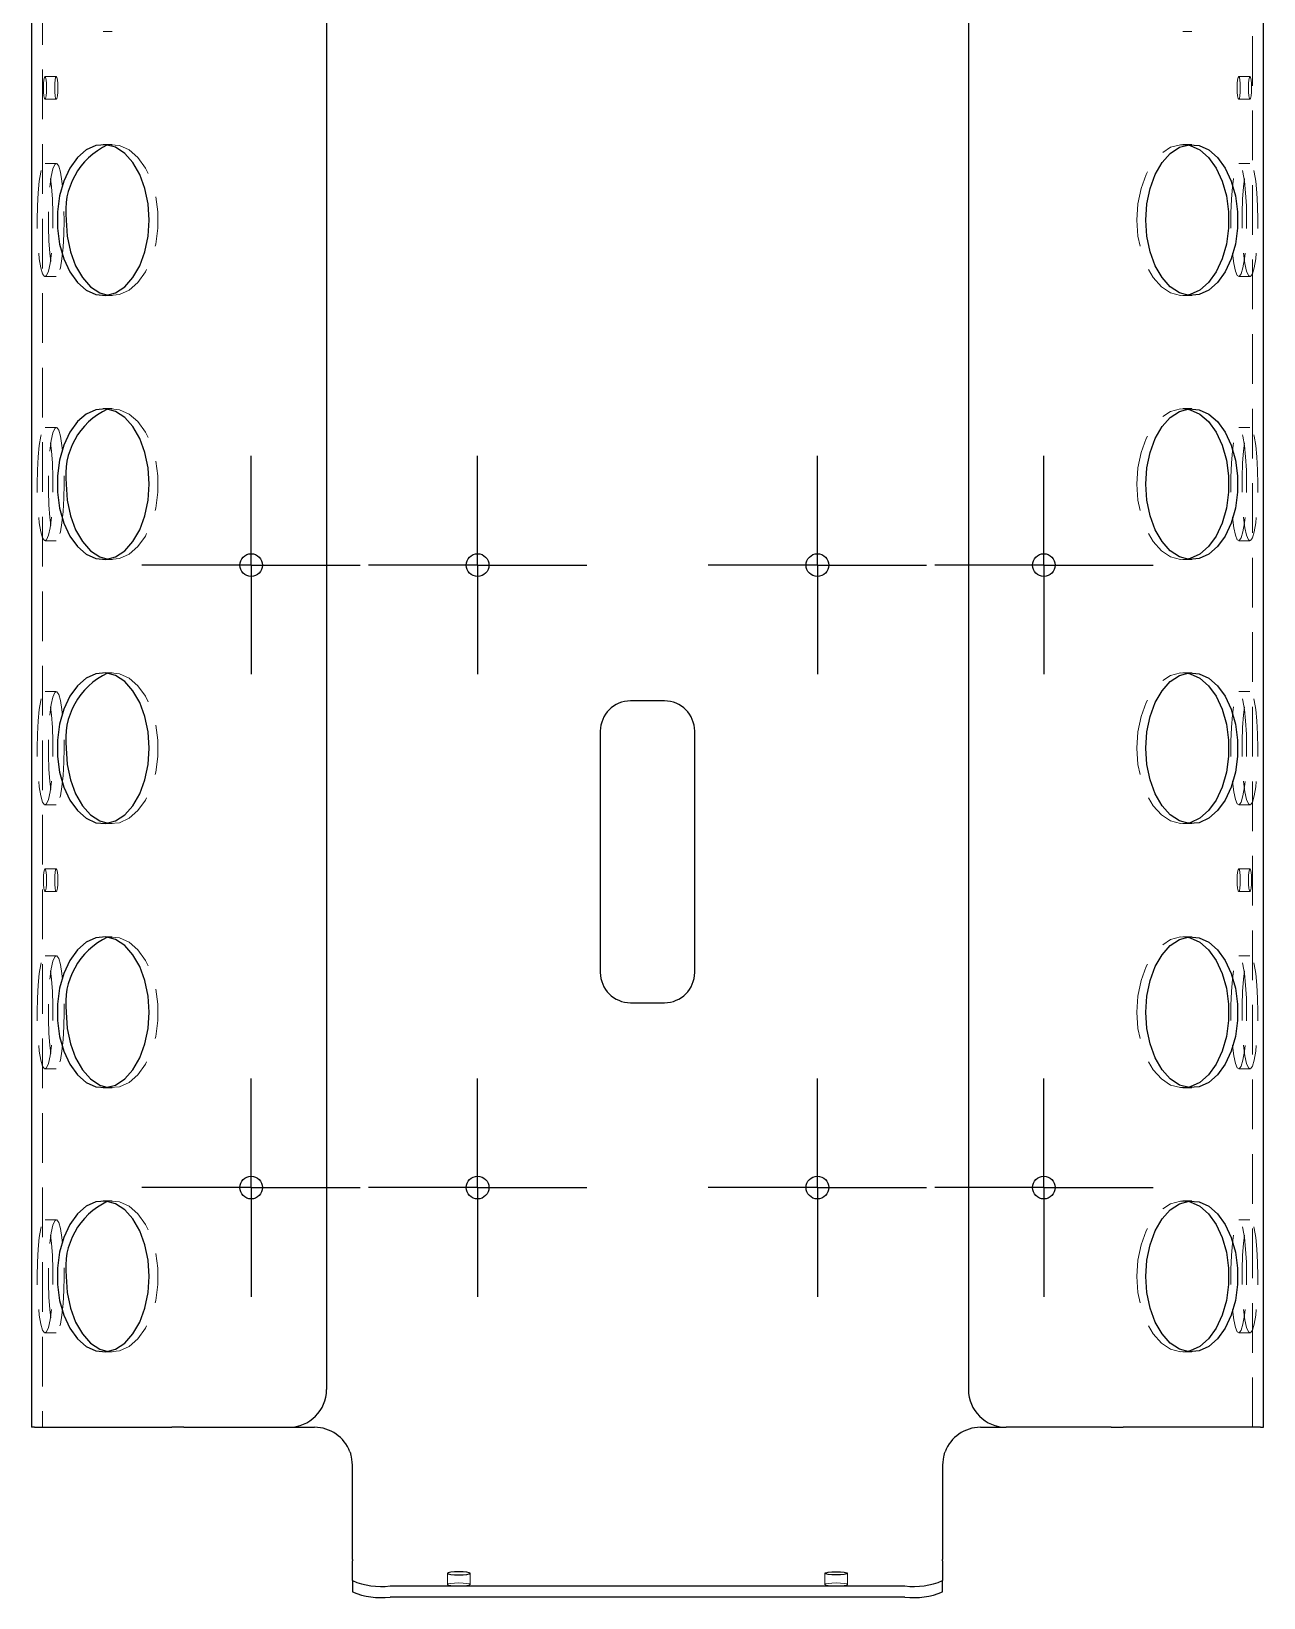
# Model space of a CAD drawing. Header units: millimetres. Extents: x 67 to 229, y 7 to 164.
# Drawn here: x 67.26 to 98.74, y 6.98 to 47.02 of the extents above; entities that cross this region are included whole.
import ezdxf

# ---------------------------------------------------------------- set-up
doc = ezdxf.new("R2010")
doc.units = ezdxf.units.MM
doc.linetypes.add('HIDDEN', pattern=[1.905, 1.27, -0.635])
doc.layers.add('10', color=7, linetype='Continuous')

# ---------------------------------------------------------------- blocks, each defined once
blk = doc.blocks.new('SW_CENTERMARKSYMBOL_1')
at = {"layer": '10', "color": 0}
for p, q in [((0, 2.5), (0, 2.789)), ((0, 0), (0, 2.5)), ((-2.5, 0), (-2.789, 0)), ((0, 0), (-2.5, 0)), ((0, 0), (0, -2.5)), ((0, 0), (2.5, 0)), ((2.5, 0), (2.789, 0)), ((0, -2.5), (0, -2.789))]:
    blk.add_line(p, q, dxfattribs=at)
blk = doc.blocks.new('SW_CENTERMARKSYMBOL_2')
at = {"layer": '10', "color": 0}
for p, q in [((0, 2.5), (0, 2.789)), ((0, 0), (0, 2.5)), ((-2.5, 0), (-2.789, 0)), ((0, 0), (-2.5, 0)), ((0, 0), (0, -2.5)), ((0, 0), (2.5, 0)), ((2.5, 0), (2.789, 0)), ((0, -2.5), (0, -2.789))]:
    blk.add_line(p, q, dxfattribs=at)
blk = doc.blocks.new('SW_CENTERMARKSYMBOL_3')
at = {"layer": '10', "color": 0}
for p, q in [((0, 2.5), (0, 2.789)), ((0, 0), (0, 2.5)), ((-2.5, 0), (-2.789, 0)), ((0, 0), (-2.5, 0)), ((0, 0), (0, -2.5)), ((0, 0), (2.5, 0)), ((2.5, 0), (2.789, 0)), ((0, -2.5), (0, -2.789))]:
    blk.add_line(p, q, dxfattribs=at)
blk = doc.blocks.new('SW_CENTERMARKSYMBOL_4')
at = {"layer": '10', "color": 0}
for p, q in [((0, 2.5), (0, 2.789)), ((0, 0), (0, 2.5)), ((-2.5, 0), (-2.789, 0)), ((0, 0), (-2.5, 0)), ((0, 0), (0, -2.5)), ((0, 0), (2.5, 0)), ((2.5, 0), (2.789, 0)), ((0, -2.5), (0, -2.789))]:
    blk.add_line(p, q, dxfattribs=at)
blk = doc.blocks.new('SW_CENTERMARKSYMBOL_5')
at = {"layer": '10', "color": 0}
for p, q in [((0, 2.5), (0, 2.789)), ((0, 0), (0, 2.5)), ((-2.5, 0), (-2.789, 0)), ((0, 0), (-2.5, 0)), ((0, 0), (0, -2.5)), ((0, 0), (2.5, 0)), ((2.5, 0), (2.789, 0)), ((0, -2.5), (0, -2.789))]:
    blk.add_line(p, q, dxfattribs=at)
blk = doc.blocks.new('SW_CENTERMARKSYMBOL_6')
at = {"layer": '10', "color": 0}
for p, q in [((0, 2.5), (0, 2.789)), ((0, 0), (0, 2.5)), ((-2.5, 0), (-2.789, 0)), ((0, 0), (-2.5, 0)), ((0, 0), (0, -2.5)), ((0, 0), (2.5, 0)), ((2.5, 0), (2.789, 0)), ((0, -2.5), (0, -2.789))]:
    blk.add_line(p, q, dxfattribs=at)
blk = doc.blocks.new('SW_CENTERMARKSYMBOL_7')
at = {"layer": '10', "color": 0}
for p, q in [((0, 2.5), (0, 2.789)), ((0, 0), (0, 2.5)), ((-2.5, 0), (-2.789, 0)), ((0, 0), (-2.5, 0)), ((0, 0), (0, -2.5)), ((0, 0), (2.5, 0)), ((2.5, 0), (2.789, 0)), ((0, -2.5), (0, -2.789))]:
    blk.add_line(p, q, dxfattribs=at)
blk = doc.blocks.new('SW_CENTERMARKSYMBOL_9')
at = {"layer": '10', "color": 0}
for p, q in [((0, 2.5), (0, 2.789)), ((0, 0), (0, 2.5)), ((-2.5, 0), (-2.789, 0)), ((0, 0), (-2.5, 0)), ((0, 0), (0, -2.5)), ((0, 0), (2.5, 0)), ((2.5, 0), (2.789, 0)), ((0, -2.5), (0, -2.789))]:
    blk.add_line(p, q, dxfattribs=at)

msp = doc.modelspace()

# ---------------------------------------------------------------- linework, layer by layer
at = {"color": 7, "linetype": 'Continuous', "lineweight": 25}
for p, q in [((67.26, 107), (67.26, 11.339)), ((98.74, 11.339), (98.74, 107)), ((74.804, 106.036), (74.804, 12.304)), ((91.196, 106.036), (91.196, 12.304)), ((83.434, 29.906), (82.566, 29.906)), ((81.795, 29.134), (81.795, 22.963)), ((84.205, 22.963), (84.205, 29.134)), ((82.566, 22.191), (83.434, 22.191)), ((67.34, 11.339), (67.26, 11.339)), ((67.34, 11.339), (70.85, 11.339)), ((71.156, 11.339), (70.85, 11.339)), ((71.156, 11.339), (73.839, 11.339)), ((73.839, 11.339), (74.496, 11.339)), ((91.504, 11.339), (92.161, 11.339)), ((94.844, 11.339), (92.161, 11.339)), ((94.844, 11.339), (95.15, 11.339)), ((98.66, 11.339), (95.15, 11.339)), ((98.66, 11.339), (98.74, 11.339)), ((75.46, 7.959), (75.46, 10.375)), ((90.54, 10.375), (90.54, 7.959)), ((75.46, 7.959), (75.46, 7.927)), ((75.46, 7.421), (75.46, 7.927)), ((90.54, 7.927), (90.54, 7.959)), ((90.54, 7.927), (90.54, 7.421)), ((75.46, 7.421), (75.46, 7.134)), ((76.425, 7.286), (89.575, 7.286)), ((90.54, 7.134), (90.54, 7.421)), ((89.575, 7), (76.425, 7))]:
    msp.add_line(p, q, dxfattribs=at)
at = {"color": 7, "linetype": 'HIDDEN', "lineweight": 18}
for p, q in [((67.549, 107), (67.549, 11.339)), ((98.451, 11.339), (98.451, 107)), ((69.095, 47.018), (69.324, 47.018)), ((96.676, 47.018), (96.905, 47.018)), ((67.897, 45.861), (67.61, 45.861)), ((98.39, 45.861), (98.103, 45.861)), ((67.61, 45.282), (67.897, 45.282)), ((98.103, 45.282), (98.39, 45.282)), ((69.324, 44.125), (69.095, 44.125)), ((96.905, 44.125), (96.676, 44.125)), ((67.897, 43.643), (67.61, 43.643)), ((98.39, 43.643), (98.103, 43.643)), ((67.61, 40.75), (67.897, 40.75)), ((98.103, 40.75), (98.39, 40.75)), ((69.095, 40.268), (69.324, 40.268)), ((96.676, 40.268), (96.905, 40.268)), ((69.324, 37.375), (69.095, 37.375)), ((96.905, 37.375), (96.676, 37.375)), ((67.897, 36.893), (67.61, 36.893)), ((98.39, 36.893), (98.103, 36.893)), ((67.61, 34), (67.897, 34)), ((98.103, 34), (98.39, 34)), ((69.095, 33.518), (69.324, 33.518)), ((96.676, 33.518), (96.905, 33.518)), ((69.324, 30.625), (69.095, 30.625)), ((96.905, 30.625), (96.676, 30.625)), ((67.897, 30.143), (67.61, 30.143)), ((98.39, 30.143), (98.103, 30.143)), ((67.61, 27.25), (67.897, 27.25)), ((98.103, 27.25), (98.39, 27.25)), ((69.095, 26.768), (69.324, 26.768)), ((96.676, 26.768), (96.905, 26.768)), ((67.897, 25.611), (67.61, 25.611)), ((98.39, 25.611), (98.103, 25.611)), ((67.61, 25.032), (67.897, 25.032)), ((98.103, 25.032), (98.39, 25.032)), ((69.324, 23.875), (69.095, 23.875)), ((96.905, 23.875), (96.676, 23.875)), ((67.897, 23.393), (67.61, 23.393)), ((98.39, 23.393), (98.103, 23.393)), ((67.61, 20.5), (67.897, 20.5)), ((98.103, 20.5), (98.39, 20.5)), ((69.095, 20.018), (69.324, 20.018)), ((96.676, 20.018), (96.905, 20.018)), ((69.324, 17.125), (69.095, 17.125)), ((96.905, 17.125), (96.676, 17.125)), ((67.897, 16.643), (67.61, 16.643)), ((98.39, 16.643), (98.103, 16.643)), ((67.61, 13.75), (67.897, 13.75)), ((98.103, 13.75), (98.39, 13.75)), ((69.095, 13.268), (69.324, 13.268)), ((96.676, 13.268), (96.905, 13.268)), ((77.889, 7.607), (77.889, 7.32)), ((78.468, 7.32), (78.468, 7.607)), ((87.532, 7.607), (87.532, 7.32)), ((88.111, 7.32), (88.111, 7.607))]:
    msp.add_line(p, q, dxfattribs=at)
at = {"color": 7, "linetype": 'HIDDEN', "lineweight": 18, "flags": 128}
for points in [[(67.57, 45.571), (67.573, 45.682), (67.582, 45.776), (67.595, 45.839), (67.61, 45.861), (67.626, 45.839), (67.639, 45.776), (67.647, 45.682), (67.65, 45.571), (67.647, 45.461), (67.639, 45.367), (67.626, 45.304), (67.61, 45.282), (67.595, 45.304), (67.582, 45.367), (67.573, 45.461), (67.57, 45.571)], [(67.937, 45.571), (67.934, 45.461), (67.925, 45.367), (67.912, 45.304), (67.897, 45.282), (67.881, 45.304), (67.868, 45.367), (67.859, 45.461), (67.856, 45.571), (67.859, 45.682), (67.868, 45.776), (67.881, 45.839), (67.897, 45.861), (67.912, 45.839), (67.925, 45.776), (67.934, 45.682), (67.937, 45.571)], [(98.144, 45.571), (98.141, 45.682), (98.132, 45.776), (98.119, 45.839), (98.103, 45.861), (98.088, 45.839), (98.075, 45.776), (98.066, 45.682), (98.063, 45.571), (98.066, 45.461), (98.075, 45.367), (98.088, 45.304), (98.103, 45.282), (98.119, 45.304), (98.132, 45.367), (98.141, 45.461), (98.144, 45.571)], [(98.43, 45.571), (98.427, 45.682), (98.418, 45.776), (98.405, 45.839), (98.39, 45.861), (98.374, 45.839), (98.361, 45.776), (98.353, 45.682), (98.35, 45.571), (98.353, 45.461), (98.361, 45.367), (98.374, 45.304), (98.39, 45.282), (98.405, 45.304), (98.418, 45.367), (98.427, 45.461), (98.43, 45.571)], [(69.21, 40.277), (69.261, 40.271), (69.514, 40.293), (69.759, 40.405), (69.983, 40.6), (70.177, 40.87), (70.33, 41.202), (70.437, 41.581), (70.492, 41.988), (70.492, 42.405), (70.437, 42.812), (70.33, 43.191), (70.177, 43.523), (69.983, 43.793), (69.759, 43.988), (69.514, 44.099), (69.261, 44.122), (69.21, 44.116)], [(95.502, 42.196), (95.529, 42.611), (95.61, 43.006), (95.741, 43.363), (95.915, 43.666), (96.126, 43.9), (96.361, 44.055), (96.612, 44.122), (96.79, 44.116)], [(67.409, 42.196), (67.415, 42.556), (67.434, 42.893), (67.463, 43.186), (67.502, 43.418), (67.548, 43.572), (67.598, 43.64), (67.648, 43.617), (67.696, 43.505), (67.738, 43.311), (67.773, 43.046), (67.797, 42.729), (67.81, 42.378), (67.81, 42.015), (67.797, 41.664), (67.773, 41.346), (67.738, 41.082), (67.696, 40.888), (67.648, 40.775), (67.598, 40.753), (67.548, 40.821), (67.502, 40.975), (67.463, 41.206), (67.434, 41.499), (67.415, 41.837), (67.409, 42.196)], [(68.098, 42.196), (68.092, 41.837), (68.073, 41.499), (68.043, 41.206), (68.004, 40.975), (67.959, 40.821), (67.909, 40.753), (67.859, 40.775), (67.811, 40.888), (67.768, 41.082), (67.734, 41.346), (67.709, 41.664), (67.697, 42.015), (67.697, 42.378), (67.709, 42.729), (67.734, 43.046), (67.768, 43.311), (67.811, 43.505), (67.859, 43.617), (67.909, 43.64), (67.959, 43.572), (68.004, 43.418), (68.043, 43.186), (68.073, 42.893), (68.092, 42.556), (68.098, 42.196)], [(98.305, 42.196), (98.298, 42.556), (98.28, 42.893), (98.25, 43.186), (98.211, 43.418), (98.166, 43.572), (98.116, 43.64), (98.066, 43.617), (98.018, 43.505), (97.975, 43.311), (97.941, 43.046), (97.916, 42.729), (97.904, 42.378), (97.904, 42.015), (97.916, 41.664), (97.941, 41.346), (97.975, 41.082), (98.018, 40.888), (98.066, 40.775), (98.116, 40.753), (98.166, 40.821), (98.211, 40.975), (98.25, 41.206), (98.28, 41.499), (98.298, 41.837), (98.305, 42.196)], [(98.591, 42.196), (98.585, 42.556), (98.566, 42.893), (98.537, 43.186), (98.498, 43.418), (98.452, 43.572), (98.402, 43.64), (98.352, 43.617), (98.304, 43.505), (98.262, 43.311), (98.227, 43.046), (98.203, 42.729), (98.19, 42.378), (98.19, 42.015), (98.203, 41.664), (98.227, 41.346), (98.262, 41.082), (98.304, 40.888), (98.352, 40.775), (98.402, 40.753), (98.452, 40.821), (98.498, 40.975), (98.537, 41.206), (98.566, 41.499), (98.585, 41.837), (98.591, 42.196)], [(96.79, 40.277), (96.612, 40.271), (96.361, 40.338), (96.126, 40.492), (95.915, 40.726), (95.741, 41.029), (95.61, 41.387), (95.529, 41.782), (95.502, 42.196)], [(69.21, 33.527), (69.261, 33.521), (69.514, 33.543), (69.759, 33.655), (69.983, 33.85), (70.177, 34.12), (70.33, 34.452), (70.437, 34.831), (70.492, 35.238), (70.492, 35.655), (70.437, 36.062), (70.33, 36.441), (70.177, 36.773), (69.983, 37.043), (69.759, 37.238), (69.514, 37.349), (69.261, 37.372), (69.21, 37.366)], [(95.502, 35.446), (95.529, 35.861), (95.61, 36.256), (95.741, 36.613), (95.915, 36.916), (96.126, 37.15), (96.361, 37.305), (96.612, 37.372), (96.79, 37.366)], [(67.409, 35.446), (67.415, 35.806), (67.434, 36.143), (67.463, 36.436), (67.502, 36.668), (67.548, 36.822), (67.598, 36.89), (67.648, 36.867), (67.696, 36.755), (67.738, 36.561), (67.773, 36.297), (67.797, 35.979), (67.81, 35.628), (67.81, 35.265), (67.797, 34.914), (67.773, 34.596), (67.738, 34.332), (67.696, 34.138), (67.648, 34.026), (67.598, 34.003), (67.548, 34.071), (67.502, 34.225), (67.463, 34.456), (67.434, 34.75), (67.415, 35.087), (67.409, 35.446)], [(68.098, 35.446), (68.092, 35.087), (68.073, 34.75), (68.043, 34.456), (68.004, 34.225), (67.959, 34.071), (67.909, 34.003), (67.859, 34.026), (67.811, 34.138), (67.768, 34.332), (67.734, 34.596), (67.709, 34.914), (67.697, 35.265), (67.697, 35.628), (67.709, 35.979), (67.734, 36.297), (67.768, 36.561), (67.811, 36.755), (67.859, 36.867), (67.909, 36.89), (67.959, 36.822), (68.004, 36.668), (68.043, 36.436), (68.073, 36.143), (68.092, 35.806), (68.098, 35.446)], [(98.305, 35.446), (98.298, 35.806), (98.28, 36.143), (98.25, 36.436), (98.211, 36.668), (98.166, 36.822), (98.116, 36.89), (98.066, 36.867), (98.018, 36.755), (97.975, 36.561), (97.941, 36.297), (97.916, 35.979), (97.904, 35.628), (97.904, 35.265), (97.916, 34.914), (97.941, 34.596), (97.975, 34.332), (98.018, 34.138), (98.066, 34.026), (98.116, 34.003), (98.166, 34.071), (98.211, 34.225), (98.25, 34.456), (98.28, 34.75), (98.298, 35.087), (98.305, 35.446)], [(98.591, 35.446), (98.585, 35.806), (98.566, 36.143), (98.537, 36.436), (98.498, 36.668), (98.452, 36.822), (98.402, 36.89), (98.352, 36.867), (98.304, 36.755), (98.262, 36.561), (98.227, 36.297), (98.203, 35.979), (98.19, 35.628), (98.19, 35.265), (98.203, 34.914), (98.227, 34.596), (98.262, 34.332), (98.304, 34.138), (98.352, 34.026), (98.402, 34.003), (98.452, 34.071), (98.498, 34.225), (98.537, 34.456), (98.566, 34.75), (98.585, 35.087), (98.591, 35.446)], [(96.79, 33.527), (96.612, 33.521), (96.361, 33.588), (96.126, 33.742), (95.915, 33.976), (95.741, 34.279), (95.61, 34.637), (95.529, 35.032), (95.502, 35.446)], [(69.21, 26.777), (69.261, 26.771), (69.514, 26.793), (69.759, 26.905), (69.983, 27.1), (70.177, 27.37), (70.33, 27.702), (70.437, 28.081), (70.492, 28.488), (70.492, 28.905), (70.437, 29.312), (70.33, 29.691), (70.177, 30.023), (69.983, 30.293), (69.759, 30.488), (69.514, 30.6), (69.261, 30.622), (69.21, 30.616)], [(95.502, 28.696), (95.529, 29.111), (95.61, 29.506), (95.741, 29.863), (95.915, 30.166), (96.126, 30.4), (96.361, 30.555), (96.612, 30.622), (96.79, 30.616)], [(67.409, 28.696), (67.415, 29.056), (67.434, 29.393), (67.463, 29.686), (67.502, 29.918), (67.548, 30.072), (67.598, 30.14), (67.648, 30.117), (67.696, 30.005), (67.738, 29.811), (67.773, 29.547), (67.797, 29.229), (67.81, 28.878), (67.81, 28.515), (67.797, 28.164), (67.773, 27.846), (67.738, 27.582), (67.696, 27.388), (67.648, 27.276), (67.598, 27.253), (67.548, 27.321), (67.502, 27.475), (67.463, 27.706), (67.434, 28), (67.415, 28.337), (67.409, 28.696)], [(68.098, 28.696), (68.092, 28.337), (68.073, 28), (68.043, 27.706), (68.004, 27.475), (67.959, 27.321), (67.909, 27.253), (67.859, 27.276), (67.811, 27.388), (67.768, 27.582), (67.734, 27.846), (67.709, 28.164), (67.697, 28.515), (67.697, 28.878), (67.709, 29.229), (67.734, 29.547), (67.768, 29.811), (67.811, 30.005), (67.859, 30.117), (67.909, 30.14), (67.959, 30.072), (68.004, 29.918), (68.043, 29.686), (68.073, 29.393), (68.092, 29.056), (68.098, 28.696)], [(98.305, 28.696), (98.298, 29.056), (98.28, 29.393), (98.25, 29.686), (98.211, 29.918), (98.166, 30.072), (98.116, 30.14), (98.066, 30.117), (98.018, 30.005), (97.975, 29.811), (97.941, 29.547), (97.916, 29.229), (97.904, 28.878), (97.904, 28.515), (97.916, 28.164), (97.941, 27.846), (97.975, 27.582), (98.018, 27.388), (98.066, 27.276), (98.116, 27.253), (98.166, 27.321), (98.211, 27.475), (98.25, 27.706), (98.28, 28), (98.298, 28.337), (98.305, 28.696)], [(98.591, 28.696), (98.585, 29.056), (98.566, 29.393), (98.537, 29.686), (98.498, 29.918), (98.452, 30.072), (98.402, 30.14), (98.352, 30.117), (98.304, 30.005), (98.262, 29.811), (98.227, 29.547), (98.203, 29.229), (98.19, 28.878), (98.19, 28.515), (98.203, 28.164), (98.227, 27.846), (98.262, 27.582), (98.304, 27.388), (98.352, 27.276), (98.402, 27.253), (98.452, 27.321), (98.498, 27.475), (98.537, 27.706), (98.566, 28), (98.585, 28.337), (98.591, 28.696)], [(96.79, 26.777), (96.612, 26.771), (96.361, 26.838), (96.126, 26.992), (95.915, 27.226), (95.741, 27.529), (95.61, 27.887), (95.529, 28.282), (95.502, 28.696)], [(67.57, 25.321), (67.573, 25.432), (67.582, 25.526), (67.595, 25.589), (67.61, 25.611), (67.626, 25.589), (67.639, 25.526), (67.647, 25.432), (67.65, 25.321), (67.647, 25.211), (67.639, 25.117), (67.626, 25.054), (67.61, 25.032), (67.595, 25.054), (67.582, 25.117), (67.573, 25.211), (67.57, 25.321)], [(67.937, 25.321), (67.934, 25.211), (67.925, 25.117), (67.912, 25.054), (67.897, 25.032), (67.881, 25.054), (67.868, 25.117), (67.859, 25.211), (67.856, 25.321), (67.859, 25.432), (67.868, 25.526), (67.881, 25.589), (67.897, 25.611), (67.912, 25.589), (67.925, 25.526), (67.934, 25.432), (67.937, 25.321)], [(98.144, 25.321), (98.141, 25.432), (98.132, 25.526), (98.119, 25.589), (98.103, 25.611), (98.088, 25.589), (98.075, 25.526), (98.066, 25.432), (98.063, 25.321), (98.066, 25.211), (98.075, 25.117), (98.088, 25.054), (98.103, 25.032), (98.119, 25.054), (98.132, 25.117), (98.141, 25.211), (98.144, 25.321)], [(98.43, 25.321), (98.427, 25.432), (98.418, 25.526), (98.405, 25.589), (98.39, 25.611), (98.374, 25.589), (98.361, 25.526), (98.353, 25.432), (98.35, 25.321), (98.353, 25.211), (98.361, 25.117), (98.374, 25.054), (98.39, 25.032), (98.405, 25.054), (98.418, 25.117), (98.427, 25.211), (98.43, 25.321)], [(69.21, 20.027), (69.261, 20.021), (69.514, 20.043), (69.759, 20.155), (69.983, 20.35), (70.177, 20.62), (70.33, 20.952), (70.437, 21.331), (70.492, 21.738), (70.492, 22.155), (70.437, 22.562), (70.33, 22.941), (70.177, 23.273), (69.983, 23.543), (69.759, 23.738), (69.514, 23.85), (69.261, 23.872), (69.21, 23.866)], [(95.502, 21.946), (95.529, 22.361), (95.61, 22.756), (95.741, 23.113), (95.915, 23.416), (96.126, 23.65), (96.361, 23.805), (96.612, 23.872), (96.79, 23.866)], [(67.409, 21.946), (67.415, 22.306), (67.434, 22.643), (67.463, 22.937), (67.502, 23.168), (67.548, 23.322), (67.598, 23.39), (67.648, 23.367), (67.696, 23.255), (67.738, 23.061), (67.773, 22.797), (67.797, 22.479), (67.81, 22.128), (67.81, 21.765), (67.797, 21.414), (67.773, 21.096), (67.738, 20.832), (67.696, 20.638), (67.648, 20.526), (67.598, 20.503), (67.548, 20.571), (67.502, 20.725), (67.463, 20.956), (67.434, 21.25), (67.415, 21.587), (67.409, 21.946)], [(68.098, 21.946), (68.092, 21.587), (68.073, 21.25), (68.043, 20.956), (68.004, 20.725), (67.959, 20.571), (67.909, 20.503), (67.859, 20.526), (67.811, 20.638), (67.768, 20.832), (67.734, 21.096), (67.709, 21.414), (67.697, 21.765), (67.697, 22.128), (67.709, 22.479), (67.734, 22.797), (67.768, 23.061), (67.811, 23.255), (67.859, 23.367), (67.909, 23.39), (67.959, 23.322), (68.004, 23.168), (68.043, 22.937), (68.073, 22.643), (68.092, 22.306), (68.098, 21.946)], [(98.305, 21.946), (98.298, 22.306), (98.28, 22.643), (98.25, 22.937), (98.211, 23.168), (98.166, 23.322), (98.116, 23.39), (98.066, 23.367), (98.018, 23.255), (97.975, 23.061), (97.941, 22.797), (97.916, 22.479), (97.904, 22.128), (97.904, 21.765), (97.916, 21.414), (97.941, 21.096), (97.975, 20.832), (98.018, 20.638), (98.066, 20.526), (98.116, 20.503), (98.166, 20.571), (98.211, 20.725), (98.25, 20.956), (98.28, 21.25), (98.298, 21.587), (98.305, 21.946)], [(98.591, 21.946), (98.585, 22.306), (98.566, 22.643), (98.537, 22.937), (98.498, 23.168), (98.452, 23.322), (98.402, 23.39), (98.352, 23.367), (98.304, 23.255), (98.262, 23.061), (98.227, 22.797), (98.203, 22.479), (98.19, 22.128), (98.19, 21.765), (98.203, 21.414), (98.227, 21.096), (98.262, 20.832), (98.304, 20.638), (98.352, 20.526), (98.402, 20.503), (98.452, 20.571), (98.498, 20.725), (98.537, 20.956), (98.566, 21.25), (98.585, 21.587), (98.591, 21.946)], [(96.79, 20.027), (96.612, 20.021), (96.361, 20.088), (96.126, 20.242), (95.915, 20.476), (95.741, 20.779), (95.61, 21.137), (95.529, 21.532), (95.502, 21.946)], [(69.21, 13.277), (69.261, 13.271), (69.514, 13.293), (69.759, 13.405), (69.983, 13.6), (70.177, 13.87), (70.33, 14.202), (70.437, 14.581), (70.492, 14.988), (70.492, 15.405), (70.437, 15.812), (70.33, 16.191), (70.177, 16.523), (69.983, 16.793), (69.759, 16.988), (69.514, 17.1), (69.261, 17.122), (69.21, 17.116)], [(95.502, 15.196), (95.529, 15.611), (95.61, 16.006), (95.741, 16.364), (95.915, 16.666), (96.126, 16.9), (96.361, 17.055), (96.612, 17.122), (96.79, 17.116)], [(67.409, 15.196), (67.415, 15.556), (67.434, 15.893), (67.463, 16.187), (67.502, 16.418), (67.548, 16.572), (67.598, 16.64), (67.648, 16.617), (67.696, 16.505), (67.738, 16.311), (67.773, 16.047), (67.797, 15.729), (67.81, 15.378), (67.81, 15.015), (67.797, 14.664), (67.773, 14.346), (67.738, 14.082), (67.696, 13.888), (67.648, 13.776), (67.598, 13.753), (67.548, 13.821), (67.502, 13.975), (67.463, 14.206), (67.434, 14.5), (67.415, 14.837), (67.409, 15.196)], [(68.098, 15.196), (68.092, 14.837), (68.073, 14.5), (68.043, 14.206), (68.004, 13.975), (67.959, 13.821), (67.909, 13.753), (67.859, 13.776), (67.811, 13.888), (67.768, 14.082), (67.734, 14.346), (67.709, 14.664), (67.697, 15.015), (67.697, 15.378), (67.709, 15.729), (67.734, 16.047), (67.768, 16.311), (67.811, 16.505), (67.859, 16.617), (67.909, 16.64), (67.959, 16.572), (68.004, 16.418), (68.043, 16.187), (68.073, 15.893), (68.092, 15.556), (68.098, 15.196)], [(98.305, 15.196), (98.298, 15.556), (98.28, 15.893), (98.25, 16.187), (98.211, 16.418), (98.166, 16.572), (98.116, 16.64), (98.066, 16.617), (98.018, 16.505), (97.975, 16.311), (97.941, 16.047), (97.916, 15.729), (97.904, 15.378), (97.904, 15.015), (97.916, 14.664), (97.941, 14.346), (97.975, 14.082), (98.018, 13.888), (98.066, 13.776), (98.116, 13.753), (98.166, 13.821), (98.211, 13.975), (98.25, 14.206), (98.28, 14.5), (98.298, 14.837), (98.305, 15.196)], [(98.591, 15.196), (98.585, 15.556), (98.566, 15.893), (98.537, 16.187), (98.498, 16.418), (98.452, 16.572), (98.402, 16.64), (98.352, 16.617), (98.304, 16.505), (98.262, 16.311), (98.227, 16.047), (98.203, 15.729), (98.19, 15.378), (98.19, 15.015), (98.203, 14.664), (98.227, 14.346), (98.262, 14.082), (98.304, 13.888), (98.352, 13.776), (98.402, 13.753), (98.452, 13.821), (98.498, 13.975), (98.537, 14.206), (98.566, 14.5), (98.585, 14.837), (98.591, 15.196)], [(96.79, 13.277), (96.612, 13.271), (96.361, 13.338), (96.126, 13.492), (95.915, 13.727), (95.741, 14.029), (95.61, 14.387), (95.529, 14.782), (95.502, 15.196)], [(78.179, 7.361), (78.289, 7.358), (78.383, 7.349), (78.446, 7.336), (78.468, 7.32), (78.446, 7.305), (78.383, 7.292), (78.289, 7.283), (78.179, 7.28), (78.068, 7.283), (77.974, 7.292), (77.911, 7.305), (77.889, 7.32), (77.911, 7.336), (77.974, 7.349), (78.068, 7.358), (78.179, 7.361)], [(87.821, 7.361), (87.711, 7.358), (87.617, 7.349), (87.554, 7.336), (87.532, 7.32), (87.554, 7.305), (87.617, 7.292), (87.711, 7.283), (87.821, 7.28), (87.932, 7.283), (88.026, 7.292), (88.089, 7.305), (88.111, 7.32), (88.089, 7.336), (88.026, 7.349), (87.932, 7.358), (87.821, 7.361)]]:
    msp.add_lwpolyline(points, dxfattribs=at)
at = {"color": 7, "linetype": 'Continuous', "lineweight": 25, "flags": 128}
for points in [[(70.269, 42.196), (70.242, 42.611), (70.16, 43.006), (70.03, 43.363), (69.855, 43.666), (69.645, 43.9), (69.409, 44.055), (69.159, 44.122), (68.905, 44.099), (68.66, 43.988), (68.436, 43.793), (68.243, 43.523), (68.089, 43.191), (67.982, 42.812), (67.928, 42.405), (67.928, 41.988), (67.982, 41.581), (68.089, 41.202), (68.243, 40.87), (68.436, 40.6), (68.66, 40.405), (68.905, 40.293), (69.159, 40.271), (69.409, 40.338), (69.645, 40.492), (69.855, 40.726), (70.03, 41.029), (70.16, 41.387), (70.242, 41.782), (70.269, 42.196)], [(95.731, 42.196), (95.758, 42.611), (95.84, 43.006), (95.97, 43.363), (96.145, 43.666), (96.355, 43.9), (96.591, 44.055), (96.841, 44.122), (97.095, 44.099), (97.34, 43.988), (97.564, 43.793), (97.757, 43.523), (97.911, 43.191), (98.018, 42.812), (98.072, 42.405), (98.072, 41.988), (98.018, 41.581), (97.911, 41.202), (97.757, 40.87), (97.564, 40.6), (97.34, 40.405), (97.095, 40.293), (96.841, 40.271), (96.591, 40.338), (96.355, 40.492), (96.145, 40.726), (95.97, 41.029), (95.84, 41.387), (95.758, 41.782), (95.731, 42.196)], [(96.79, 44.116), (96.865, 44.099), (97.11, 43.988), (97.334, 43.793), (97.528, 43.523), (97.681, 43.191), (97.788, 42.812), (97.843, 42.405), (97.843, 41.988), (97.788, 41.581), (97.681, 41.202), (97.528, 40.87), (97.334, 40.6), (97.11, 40.405), (96.865, 40.293), (96.79, 40.277)], [(68.151, 42.196), (68.178, 41.782), (68.259, 41.387), (68.39, 41.029), (68.564, 40.726), (68.775, 40.492), (69.01, 40.338), (69.21, 40.277)], [(70.269, 35.446), (70.242, 35.861), (70.16, 36.256), (70.03, 36.613), (69.855, 36.916), (69.645, 37.15), (69.409, 37.305), (69.159, 37.372), (68.905, 37.349), (68.66, 37.238), (68.436, 37.043), (68.243, 36.773), (68.089, 36.441), (67.982, 36.062), (67.928, 35.655), (67.928, 35.238), (67.982, 34.831), (68.089, 34.452), (68.243, 34.12), (68.436, 33.85), (68.66, 33.655), (68.905, 33.543), (69.159, 33.521), (69.409, 33.588), (69.645, 33.742), (69.855, 33.976), (70.03, 34.279), (70.16, 34.637), (70.242, 35.032), (70.269, 35.446)], [(95.731, 35.446), (95.758, 35.861), (95.84, 36.256), (95.97, 36.613), (96.145, 36.916), (96.355, 37.15), (96.591, 37.305), (96.841, 37.372), (97.095, 37.349), (97.34, 37.238), (97.564, 37.043), (97.757, 36.773), (97.911, 36.441), (98.018, 36.062), (98.072, 35.655), (98.072, 35.238), (98.018, 34.831), (97.911, 34.452), (97.757, 34.12), (97.564, 33.85), (97.34, 33.655), (97.095, 33.543), (96.841, 33.521), (96.591, 33.588), (96.355, 33.742), (96.145, 33.976), (95.97, 34.279), (95.84, 34.637), (95.758, 35.032), (95.731, 35.446)], [(96.79, 37.366), (96.865, 37.349), (97.11, 37.238), (97.334, 37.043), (97.528, 36.773), (97.681, 36.441), (97.788, 36.062), (97.843, 35.655), (97.843, 35.238), (97.788, 34.831), (97.681, 34.452), (97.528, 34.12), (97.334, 33.85), (97.11, 33.655), (96.865, 33.543), (96.79, 33.527)], [(68.151, 35.446), (68.178, 35.032), (68.259, 34.637), (68.39, 34.279), (68.564, 33.976), (68.775, 33.742), (69.01, 33.588), (69.21, 33.527)], [(70.269, 28.696), (70.242, 29.111), (70.16, 29.506), (70.03, 29.863), (69.855, 30.166), (69.645, 30.4), (69.409, 30.555), (69.159, 30.622), (68.905, 30.6), (68.66, 30.488), (68.436, 30.293), (68.243, 30.023), (68.089, 29.691), (67.982, 29.312), (67.928, 28.905), (67.928, 28.488), (67.982, 28.081), (68.089, 27.702), (68.243, 27.37), (68.436, 27.1), (68.66, 26.905), (68.905, 26.793), (69.159, 26.771), (69.409, 26.838), (69.645, 26.992), (69.855, 27.226), (70.03, 27.529), (70.16, 27.887), (70.242, 28.282), (70.269, 28.696)], [(95.731, 28.696), (95.758, 29.111), (95.84, 29.506), (95.97, 29.863), (96.145, 30.166), (96.355, 30.4), (96.591, 30.555), (96.841, 30.622), (97.095, 30.6), (97.34, 30.488), (97.564, 30.293), (97.757, 30.023), (97.911, 29.691), (98.018, 29.312), (98.072, 28.905), (98.072, 28.488), (98.018, 28.081), (97.911, 27.702), (97.757, 27.37), (97.564, 27.1), (97.34, 26.905), (97.095, 26.793), (96.841, 26.771), (96.591, 26.838), (96.355, 26.992), (96.145, 27.226), (95.97, 27.529), (95.84, 27.887), (95.758, 28.282), (95.731, 28.696)], [(96.79, 30.616), (96.865, 30.6), (97.11, 30.488), (97.334, 30.293), (97.528, 30.023), (97.681, 29.691), (97.788, 29.312), (97.843, 28.905), (97.843, 28.488), (97.788, 28.081), (97.681, 27.702), (97.528, 27.37), (97.334, 27.1), (97.11, 26.905), (96.865, 26.793), (96.79, 26.777)], [(68.151, 28.696), (68.178, 28.282), (68.259, 27.887), (68.39, 27.529), (68.564, 27.226), (68.775, 26.992), (69.01, 26.838), (69.21, 26.777)], [(70.269, 21.946), (70.242, 22.361), (70.16, 22.756), (70.03, 23.113), (69.855, 23.416), (69.645, 23.65), (69.409, 23.805), (69.159, 23.872), (68.905, 23.85), (68.66, 23.738), (68.436, 23.543), (68.243, 23.273), (68.089, 22.941), (67.982, 22.562), (67.928, 22.155), (67.928, 21.738), (67.982, 21.331), (68.089, 20.952), (68.243, 20.62), (68.436, 20.35), (68.66, 20.155), (68.905, 20.043), (69.159, 20.021), (69.409, 20.088), (69.645, 20.242), (69.855, 20.476), (70.03, 20.779), (70.16, 21.137), (70.242, 21.532), (70.269, 21.946)], [(95.731, 21.946), (95.758, 22.361), (95.84, 22.756), (95.97, 23.113), (96.145, 23.416), (96.355, 23.65), (96.591, 23.805), (96.841, 23.872), (97.095, 23.85), (97.34, 23.738), (97.564, 23.543), (97.757, 23.273), (97.911, 22.941), (98.018, 22.562), (98.072, 22.155), (98.072, 21.738), (98.018, 21.331), (97.911, 20.952), (97.757, 20.62), (97.564, 20.35), (97.34, 20.155), (97.095, 20.043), (96.841, 20.021), (96.591, 20.088), (96.355, 20.242), (96.145, 20.476), (95.97, 20.779), (95.84, 21.137), (95.758, 21.532), (95.731, 21.946)], [(96.79, 23.866), (96.865, 23.85), (97.11, 23.738), (97.334, 23.543), (97.528, 23.273), (97.681, 22.941), (97.788, 22.562), (97.843, 22.155), (97.843, 21.738), (97.788, 21.331), (97.681, 20.952), (97.528, 20.62), (97.334, 20.35), (97.11, 20.155), (96.865, 20.043), (96.79, 20.027)], [(68.151, 21.946), (68.178, 21.532), (68.259, 21.137), (68.39, 20.779), (68.564, 20.476), (68.775, 20.242), (69.01, 20.088), (69.21, 20.027)], [(70.269, 15.196), (70.242, 15.611), (70.16, 16.006), (70.03, 16.364), (69.855, 16.666), (69.645, 16.9), (69.409, 17.055), (69.159, 17.122), (68.905, 17.1), (68.66, 16.988), (68.436, 16.793), (68.243, 16.523), (68.089, 16.191), (67.982, 15.812), (67.928, 15.405), (67.928, 14.988), (67.982, 14.581), (68.089, 14.202), (68.243, 13.87), (68.436, 13.6), (68.66, 13.405), (68.905, 13.293), (69.159, 13.271), (69.409, 13.338), (69.645, 13.492), (69.855, 13.727), (70.03, 14.029), (70.16, 14.387), (70.242, 14.782), (70.269, 15.196)], [(95.731, 15.196), (95.758, 15.611), (95.84, 16.006), (95.97, 16.364), (96.145, 16.666), (96.355, 16.9), (96.591, 17.055), (96.841, 17.122), (97.095, 17.1), (97.34, 16.988), (97.564, 16.793), (97.757, 16.523), (97.911, 16.191), (98.018, 15.812), (98.072, 15.405), (98.072, 14.988), (98.018, 14.581), (97.911, 14.202), (97.757, 13.87), (97.564, 13.6), (97.34, 13.405), (97.095, 13.293), (96.841, 13.271), (96.591, 13.338), (96.355, 13.492), (96.145, 13.727), (95.97, 14.029), (95.84, 14.387), (95.758, 14.782), (95.731, 15.196)], [(96.79, 17.116), (96.865, 17.1), (97.11, 16.988), (97.334, 16.793), (97.528, 16.523), (97.681, 16.191), (97.788, 15.812), (97.843, 15.405), (97.843, 14.988), (97.788, 14.581), (97.681, 14.202), (97.528, 13.87), (97.334, 13.6), (97.11, 13.405), (96.865, 13.293), (96.79, 13.277)], [(68.151, 15.196), (68.178, 14.782), (68.259, 14.387), (68.39, 14.029), (68.564, 13.727), (68.775, 13.492), (69.01, 13.338), (69.21, 13.277)], [(78.179, 7.647), (78.068, 7.644), (77.974, 7.635), (77.911, 7.622), (77.889, 7.607), (77.911, 7.591), (77.974, 7.578), (78.068, 7.57), (78.179, 7.567), (78.289, 7.57), (78.383, 7.578), (78.446, 7.591), (78.468, 7.607), (78.446, 7.622), (78.383, 7.635), (78.289, 7.644), (78.179, 7.647)], [(87.821, 7.647), (87.932, 7.644), (88.026, 7.635), (88.089, 7.622), (88.111, 7.607), (88.089, 7.591), (88.026, 7.578), (87.932, 7.57), (87.821, 7.567), (87.711, 7.57), (87.617, 7.578), (87.554, 7.591), (87.532, 7.607), (87.554, 7.622), (87.617, 7.635), (87.711, 7.644), (87.821, 7.647)]]:
    msp.add_lwpolyline(points, dxfattribs=at)
at = {"color": 7, "linetype": 'Continuous', "lineweight": 25}
for centre in [(72.875, 33.377), (78.661, 33.377), (87.339, 33.377), (93.125, 33.377), (72.875, 17.466), (78.661, 17.466), (87.339, 17.466), (93.125, 17.466)]:
    msp.add_circle(centre, 0.289, dxfattribs=at)
for centre, radius, start, end in [((69.999, 42.428), 1.863, 115.0629, 187.1511), ((69.999, 35.678), 1.863, 115.0629, 187.1511), ((69.999, 28.928), 1.863, 115.0629, 187.1511), ((82.566, 29.134), 0.771, 90, 180), ((83.434, 29.134), 0.771, 0, 90), ((69.999, 22.178), 1.863, 115.0629, 187.1511), ((82.566, 22.963), 0.771, 180, 270), ((83.434, 22.963), 0.771, 270, 0), ((69.999, 15.428), 1.863, 115.0629, 187.1511), ((73.839, 12.304), 0.964, 270, 0), ((92.161, 12.304), 0.964, 180, 270), ((74.496, 10.375), 0.964, 20.7099, 90), ((91.504, 10.375), 0.964, 90, 159.2901), ((74.496, 10.375), 0.964, 0, 16.7401), ((91.504, 10.375), 0.964, 163.2599, 180), ((76.188, 9.119), 1.848, 246.8041, 277.3496), ((89.812, 9.119), 1.848, 262.6504, 293.1959), ((76.188, 8.833), 1.848, 246.8041, 277.3496), ((89.812, 8.833), 1.848, 262.6504, 293.1959)]:
    msp.add_arc(centre, radius, start, end, dxfattribs=at)
for points, knots in [([(75.398, 10.716), (75.402, 10.705), (75.406, 10.694), (75.41, 10.683), (75.413, 10.672), (75.417, 10.662), (75.419, 10.653)], [0, 0, 0, 0, 0.00003545278, 0.00003545278, 0.00003545278, 0.00007202733, 0.00007202733, 0.00007202733, 0.00007202733]), ([(90.581, 10.653), (90.583, 10.661), (90.586, 10.671), (90.589, 10.681), (90.593, 10.692), (90.598, 10.704), (90.602, 10.716)], [0, 0, 0, 0, 0.00003423822, 0.00003423822, 0.00003423822, 0.00007201923, 0.00007201923, 0.00007201923, 0.00007201923])]:
    msp.add_open_spline(points, degree=3, knots=knots, dxfattribs=at)

# ---------------------------------------------------------------- block references
at = {"layer": '10'}
for name, p in [('SW_CENTERMARKSYMBOL_1', (72.875, 33.377)), ('SW_CENTERMARKSYMBOL_9', (78.661, 33.377)), ('SW_CENTERMARKSYMBOL_7', (87.339, 33.377)), ('SW_CENTERMARKSYMBOL_2', (93.125, 33.377)), ('SW_CENTERMARKSYMBOL_4', (72.875, 17.466)), ('SW_CENTERMARKSYMBOL_5', (78.661, 17.466)), ('SW_CENTERMARKSYMBOL_6', (87.339, 17.466)), ('SW_CENTERMARKSYMBOL_3', (93.125, 17.466))]:
    msp.add_blockref(name, p, dxfattribs=at)

doc.saveas('drawing.dxf')
